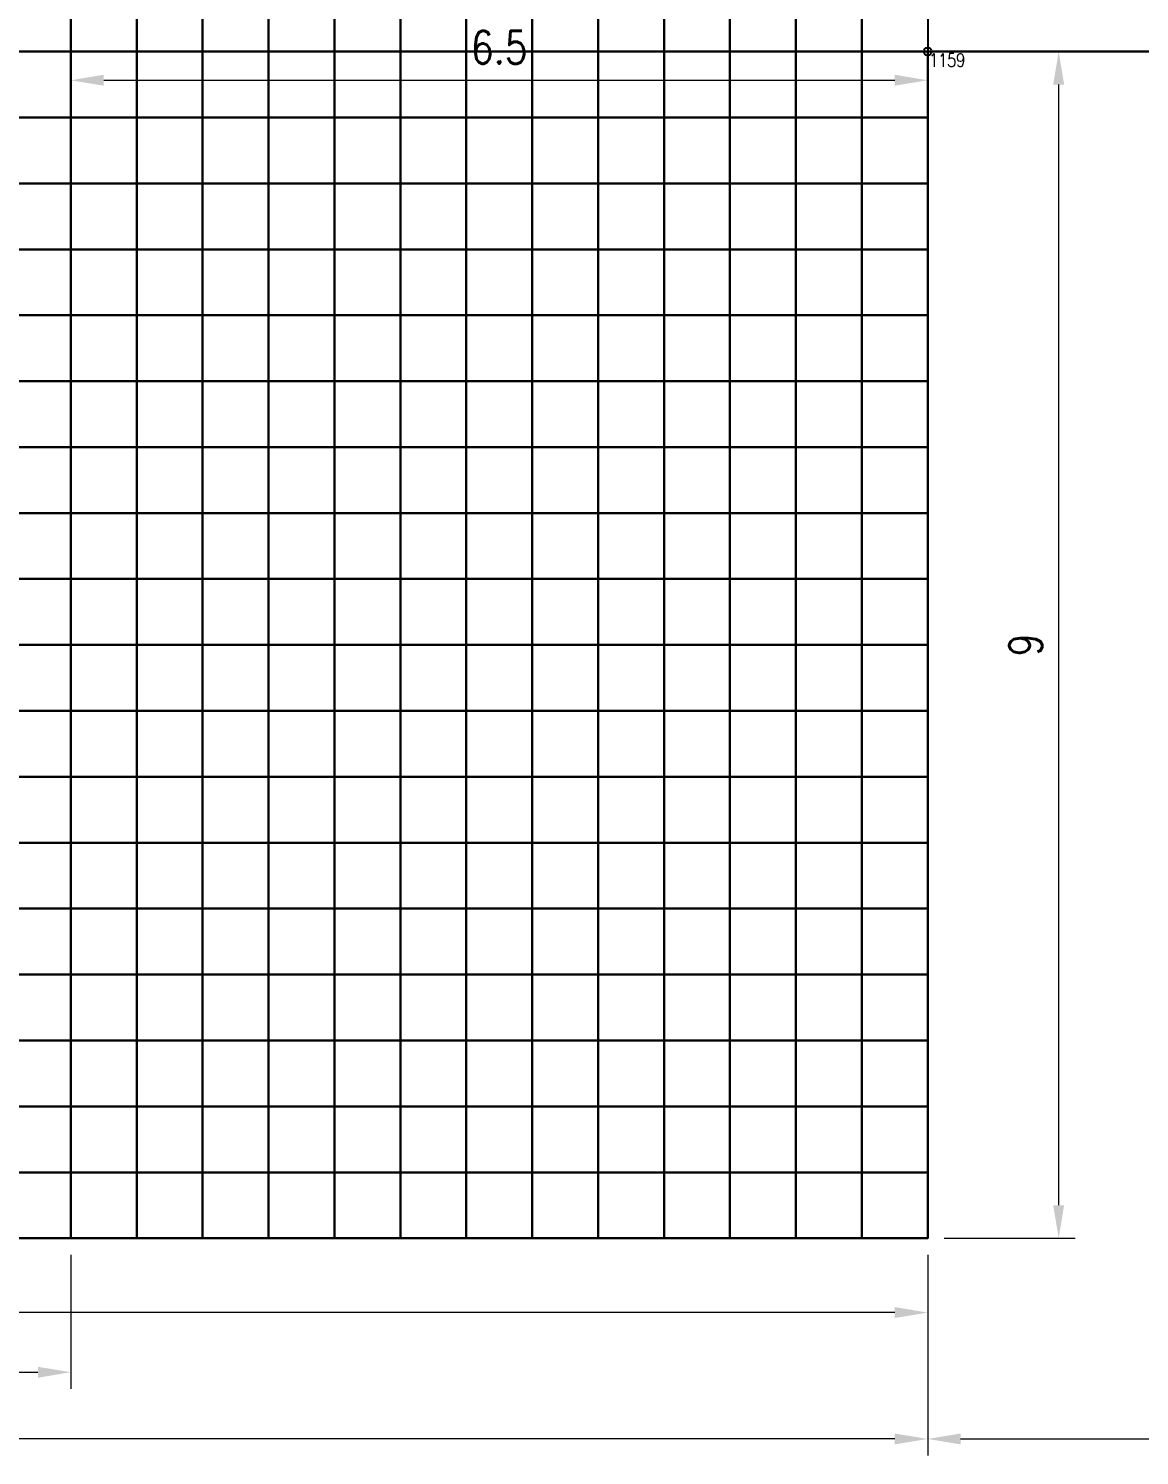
# Model space of a CAD drawing. Header units: millimetres. Extents: x -66 to 79, y -30 to 113.
# Drawn here: x -6.82 to 1.61, y 65 to 75.83 of the extents above; entities that cross this region are included whole.
import ezdxf

# ---------------------------------------------------------------- set-up
doc = ezdxf.new("R2010")
doc.units = ezdxf.units.MM
doc.layers.get('Defpoints').update_dxf_attribs({"color": 181})
for name, color, linetype in [('Main_blokcs', 3, 'Continuous'), ('master_slave_nodes', 11, 'Continuous'), ('Stitch', 10, 'Continuous')]:
    doc.layers.add(name, color=color, linetype=linetype)
doc.styles.add('ROMANS', font='ROMANS.shx', dxfattribs={"width": 0.8})
doc.dimstyles.new('DIM_0.1', dxfattribs={"dimscale": 0.1, "dimtxt": 2.5, "dimasz": 2.5, "dimexe": 1.25, "dimexo": 1.25, "dimgap": 1.25, "dimtad": 1, "dimdec": 3, "dimzin": 11, "dimdsep": 46, "dimtxsty": 'ROMANS', "dimcen": 0, "dimclrd": 1, "dimclre": 1, "dimclrt": 7, "dimadec": 4, "dimazin": 3, "dimtfac": 1, "dimtdec": 3, "dimtofl": 0, "dimtmove": 2, "dimatfit": 3, "dimfxl": 1, "dimfrac": 2, "dimtolj": 1, "dimtzin": 11, "dimlwd": 0, "dimlwe": 0, "dimarcsym": 0})

# ---------------------------------------------------------------- blocks, each defined once
blk = doc.blocks.new('*D1')
at = {"color": 1, "lineweight": 0, "transparency": 16777216}
for p, q in [((-60, 66.526), (-60, 65.004)), ((0, 66.526), (0, 65.004)), ((-0.25, 65.129), (-59.75, 65.129))]:
    blk.add_line(p, q, dxfattribs=at)
at = {"color": 1, "transparency": 16777216}
for points in [[(-59.75, 65.17), (-59.75, 65.087), (-60, 65.129)], [(-0.25, 65.17), (-0.25, 65.087), (0, 65.129)]]:
    blk.add_solid(points, dxfattribs=at)
at = {"layer": 'Defpoints', "color": 0, "transparency": 16777216}
for p in [(-60, 66.651), (0, 66.651), (-60, 65.129)]:
    blk.add_point(p, dxfattribs=at)
at = {"color": 7, "transparency": 16777216, "insert": (-30, 65.379), "char_height": 0.25, "attachment_point": 5, "style": 'ROMANS'}
blk.add_mtext('\\A1;60', dxfattribs=at)
blk = doc.blocks.new('*D2')
at = {"color": 1, "lineweight": 0, "transparency": 16777216}
for p, q in [((0, 66.526), (0, 65.004)), ((60, 66.526), (60, 65.004)), ((0.25, 65.129), (59.75, 65.129))]:
    blk.add_line(p, q, dxfattribs=at)
at = {"color": 1, "transparency": 16777216}
for points in [[(0.25, 65.17), (0.25, 65.087), (0, 65.129)], [(59.75, 65.17), (59.75, 65.087), (60, 65.129)]]:
    blk.add_solid(points, dxfattribs=at)
at = {"layer": 'Defpoints', "color": 0, "transparency": 16777216}
for p in [(0, 66.651), (60, 66.651), (60, 65.129)]:
    blk.add_point(p, dxfattribs=at)
at = {"color": 7, "transparency": 16777216, "insert": (30, 65.379), "char_height": 0.25, "attachment_point": 5, "style": 'ROMANS'}
blk.add_mtext('\\A1;60', dxfattribs=at)
blk = doc.blocks.new('*D5')
at = {"color": 1, "lineweight": 0, "transparency": 16777216}
for p, q in [((-60, 66.526), (-60, 65.51)), ((-6.5, 66.526), (-6.5, 65.51)), ((-59.75, 65.635), (-6.75, 65.635))]:
    blk.add_line(p, q, dxfattribs=at)
at = {"color": 1, "transparency": 16777216}
for points in [[(-59.75, 65.676), (-59.75, 65.593), (-60, 65.635)], [(-6.75, 65.676), (-6.75, 65.593), (-6.5, 65.635)]]:
    blk.add_solid(points, dxfattribs=at)
at = {"layer": 'Defpoints', "color": 0, "transparency": 16777216}
for p in [(-60, 66.651), (-6.5, 66.651), (-6.5, 65.635)]:
    blk.add_point(p, dxfattribs=at)
at = {"color": 7, "transparency": 16777216, "insert": (-33.25, 65.885), "char_height": 0.25, "attachment_point": 5, "style": 'ROMANS'}
blk.add_mtext('\\A1;53.5', dxfattribs=at)
blk = doc.blocks.new('*D12')
at = {"color": 1, "lineweight": 0, "transparency": 16777216}
for p, q in [((-6.5, 76.026), (-6.5, 75.308)), ((0, 76.026), (0, 75.308)), ((-6.25, 75.433), (-0.25, 75.433))]:
    blk.add_line(p, q, dxfattribs=at)
at = {"color": 1, "transparency": 16777216}
for points in [[(-6.25, 75.475), (-6.25, 75.392), (-6.5, 75.433)], [(-0.25, 75.475), (-0.25, 75.392), (0, 75.433)]]:
    blk.add_solid(points, dxfattribs=at)
at = {"layer": 'Defpoints', "color": 0, "transparency": 16777216}
for p in [(-6.5, 76.151), (0, 76.151), (0, 75.433)]:
    blk.add_point(p, dxfattribs=at)
at = {"color": 7, "transparency": 16777216, "insert": (-3.25, 75.683), "char_height": 0.25, "attachment_point": 5, "style": 'ROMANS'}
blk.add_mtext('\\A1;6.5', dxfattribs=at)
blk = doc.blocks.new('*D23')
at = {"color": 1, "lineweight": 0, "transparency": 16777216}
for p, q in [((-30, 66.526), (-30, 65.962)), ((0, 66.526), (0, 65.962)), ((-0.25, 66.087), (-29.75, 66.087))]:
    blk.add_line(p, q, dxfattribs=at)
at = {"color": 1, "transparency": 16777216}
for points in [[(-29.75, 66.129), (-29.75, 66.046), (-30, 66.087)], [(-0.25, 66.129), (-0.25, 66.046), (0, 66.087)]]:
    blk.add_solid(points, dxfattribs=at)
at = {"layer": 'Defpoints', "color": 0, "transparency": 16777216}
for p in [(-30, 66.651), (0, 66.651), (-30, 66.087)]:
    blk.add_point(p, dxfattribs=at)
at = {"color": 7, "transparency": 16777216, "insert": (-15, 66.337), "char_height": 0.25, "attachment_point": 5, "style": 'ROMANS'}
blk.add_mtext('\\A1;30', dxfattribs=at)
blk = doc.blocks.new('*D24')
at = {"color": 1, "lineweight": 0, "transparency": 16777216}
for p, q in [((0.125, 75.651), (1.119, 75.651)), ((0.994, 66.901), (0.994, 75.401)), ((0.125, 66.651), (1.119, 66.651))]:
    blk.add_line(p, q, dxfattribs=at)
at = {"color": 1, "transparency": 16777216}
for points in [[(0.952, 75.401), (1.035, 75.401), (0.994, 75.651)], [(0.952, 66.901), (1.035, 66.901), (0.994, 66.651)]]:
    blk.add_solid(points, dxfattribs=at)
at = {"layer": 'Defpoints', "color": 0, "transparency": 16777216}
for p in [(0, 75.651), (0.994, 75.651), (0, 66.651)]:
    blk.add_point(p, dxfattribs=at)
at = {"color": 7, "transparency": 16777216, "insert": (0.744, 71.151), "char_height": 0.25, "attachment_point": 5, "rotation": 90, "style": 'ROMANS'}
blk.add_mtext('\\A1;9', dxfattribs=at)

msp = doc.modelspace()

# ---------------------------------------------------------------- linework, layer by layer
for points in [[(-6.5, 76.1508), (-6, 76.1508), (-6, 75.6508), (-6.5, 75.6508)], [(-6, 76.1508), (-5.5, 76.1508), (-5.5, 75.6508), (-6, 75.6508)], [(-5.5, 76.1508), (-5, 76.1508), (-5, 75.6508), (-5.5, 75.6508)], [(-5, 76.1508), (-4.5, 76.1508), (-4.5, 75.6508), (-5, 75.6508)], [(-4.5, 76.1508), (-4, 76.1508), (-4, 75.6508), (-4.5, 75.6508)], [(-4, 76.1508), (-3.5, 76.1508), (-3.5, 75.6508), (-4, 75.6508)], [(-3.5, 76.1508), (-3, 76.1508), (-3, 75.6508), (-3.5, 75.6508)], [(-3, 76.1508), (-2.5, 76.1508), (-2.5, 75.6508), (-3, 75.6508)], [(-2.5, 76.1508), (-2, 76.1508), (-2, 75.6508), (-2.5, 75.6508)], [(-2, 76.1508), (-1.5, 76.1508), (-1.5, 75.6508), (-2, 75.6508)], [(-1.5, 76.1508), (-1, 76.1508), (-1, 75.6508), (-1.5, 75.6508)], [(-1, 76.1508), (-0.5, 76.1508), (-0.5, 75.6508), (-1, 75.6508)], [(-0.5, 76.1508), (0, 76.1508), (0, 75.6508), (-0.5, 75.6508)], [(-7, 75.6508), (-6.5, 75.6508), (-6.5, 75.1508), (-7, 75.1508)], [(-6.5, 75.6508), (-6, 75.6508), (-6, 75.1508), (-6.5, 75.1508)], [(-6, 75.6508), (-5.5, 75.6508), (-5.5, 75.1508), (-6, 75.1508)], [(-5.5, 75.6508), (-5, 75.6508), (-5, 75.1508), (-5.5, 75.1508)], [(-5, 75.6508), (-4.5, 75.6508), (-4.5, 75.1508), (-5, 75.1508)], [(-4.5, 75.6508), (-4, 75.6508), (-4, 75.1508), (-4.5, 75.1508)], [(-4, 75.6508), (-3.5, 75.6508), (-3.5, 75.1508), (-4, 75.1508)], [(-3.5, 75.6508), (-3, 75.6508), (-3, 75.1508), (-3.5, 75.1508)], [(-3, 75.6508), (-2.5, 75.6508), (-2.5, 75.1508), (-3, 75.1508)], [(-2.5, 75.6508), (-2, 75.6508), (-2, 75.1508), (-2.5, 75.1508)], [(-2, 75.6508), (-1.5, 75.6508), (-1.5, 75.1508), (-2, 75.1508)], [(-1.5, 75.6508), (-1, 75.6508), (-1, 75.1508), (-1.5, 75.1508)], [(-1, 75.6508), (-0.5, 75.6508), (-0.5, 75.1508), (-1, 75.1508)], [(-0.5, 75.6508), (0, 75.6508), (0, 75.1508), (-0.5, 75.1508)], [(-7, 75.1508), (-6.5, 75.1508), (-6.5, 74.6508), (-7, 74.6508)], [(-6.5, 75.1508), (-6, 75.1508), (-6, 74.6508), (-6.5, 74.6508)], [(-6, 75.1508), (-5.5, 75.1508), (-5.5, 74.6508), (-6, 74.6508)], [(-5.5, 75.1508), (-5, 75.1508), (-5, 74.6508), (-5.5, 74.6508)], [(-5, 75.1508), (-4.5, 75.1508), (-4.5, 74.6508), (-5, 74.6508)], [(-4.5, 75.1508), (-4, 75.1508), (-4, 74.6508), (-4.5, 74.6508)], [(-4, 75.1508), (-3.5, 75.1508), (-3.5, 74.6508), (-4, 74.6508)], [(-3.5, 75.1508), (-3, 75.1508), (-3, 74.6508), (-3.5, 74.6508)], [(-3, 75.1508), (-2.5, 75.1508), (-2.5, 74.6508), (-3, 74.6508)], [(-2.5, 75.1508), (-2, 75.1508), (-2, 74.6508), (-2.5, 74.6508)], [(-2, 75.1508), (-1.5, 75.1508), (-1.5, 74.6508), (-2, 74.6508)], [(-1.5, 75.1508), (-1, 75.1508), (-1, 74.6508), (-1.5, 74.6508)], [(-1, 75.1508), (-0.5, 75.1508), (-0.5, 74.6508), (-1, 74.6508)], [(-0.5, 75.1508), (0, 75.1508), (0, 74.6508), (-0.5, 74.6508)], [(-7, 74.6508), (-6.5, 74.6508), (-6.5, 74.1508), (-7, 74.1508)], [(-6.5, 74.6508), (-6, 74.6508), (-6, 74.1508), (-6.5, 74.1508)], [(-6, 74.6508), (-5.5, 74.6508), (-5.5, 74.1508), (-6, 74.1508)], [(-5.5, 74.6508), (-5, 74.6508), (-5, 74.1508), (-5.5, 74.1508)], [(-5, 74.6508), (-4.5, 74.6508), (-4.5, 74.1508), (-5, 74.1508)], [(-4.5, 74.6508), (-4, 74.6508), (-4, 74.1508), (-4.5, 74.1508)], [(-4, 74.6508), (-3.5, 74.6508), (-3.5, 74.1508), (-4, 74.1508)], [(-3.5, 74.6508), (-3, 74.6508), (-3, 74.1508), (-3.5, 74.1508)], [(-3, 74.6508), (-2.5, 74.6508), (-2.5, 74.1508), (-3, 74.1508)], [(-2.5, 74.6508), (-2, 74.6508), (-2, 74.1508), (-2.5, 74.1508)], [(-2, 74.6508), (-1.5, 74.6508), (-1.5, 74.1508), (-2, 74.1508)], [(-1.5, 74.6508), (-1, 74.6508), (-1, 74.1508), (-1.5, 74.1508)], [(-1, 74.6508), (-0.5, 74.6508), (-0.5, 74.1508), (-1, 74.1508)], [(-0.5, 74.6508), (0, 74.6508), (0, 74.1508), (-0.5, 74.1508)], [(-7, 74.1508), (-6.5, 74.1508), (-6.5, 73.6508), (-7, 73.6508)], [(-6.5, 74.1508), (-6, 74.1508), (-6, 73.6508), (-6.5, 73.6508)], [(-6, 74.1508), (-5.5, 74.1508), (-5.5, 73.6508), (-6, 73.6508)], [(-5.5, 74.1508), (-5, 74.1508), (-5, 73.6508), (-5.5, 73.6508)], [(-5, 74.1508), (-4.5, 74.1508), (-4.5, 73.6508), (-5, 73.6508)], [(-4.5, 74.1508), (-4, 74.1508), (-4, 73.6508), (-4.5, 73.6508)], [(-4, 74.1508), (-3.5, 74.1508), (-3.5, 73.6508), (-4, 73.6508)], [(-3.5, 74.1508), (-3, 74.1508), (-3, 73.6508), (-3.5, 73.6508)], [(-3, 74.1508), (-2.5, 74.1508), (-2.5, 73.6508), (-3, 73.6508)], [(-2.5, 74.1508), (-2, 74.1508), (-2, 73.6508), (-2.5, 73.6508)], [(-2, 74.1508), (-1.5, 74.1508), (-1.5, 73.6508), (-2, 73.6508)], [(-1.5, 74.1508), (-1, 74.1508), (-1, 73.6508), (-1.5, 73.6508)], [(-1, 74.1508), (-0.5, 74.1508), (-0.5, 73.6508), (-1, 73.6508)], [(-0.5, 74.1508), (0, 74.1508), (0, 73.6508), (-0.5, 73.6508)], [(-7, 73.6508), (-6.5, 73.6508), (-6.5, 73.1508), (-7, 73.1508)], [(-6.5, 73.6508), (-6, 73.6508), (-6, 73.1508), (-6.5, 73.1508)], [(-6, 73.6508), (-5.5, 73.6508), (-5.5, 73.1508), (-6, 73.1508)], [(-5.5, 73.6508), (-5, 73.6508), (-5, 73.1508), (-5.5, 73.1508)], [(-5, 73.6508), (-4.5, 73.6508), (-4.5, 73.1508), (-5, 73.1508)], [(-4.5, 73.6508), (-4, 73.6508), (-4, 73.1508), (-4.5, 73.1508)], [(-4, 73.6508), (-3.5, 73.6508), (-3.5, 73.1508), (-4, 73.1508)], [(-3.5, 73.6508), (-3, 73.6508), (-3, 73.1508), (-3.5, 73.1508)], [(-3, 73.6508), (-2.5, 73.6508), (-2.5, 73.1508), (-3, 73.1508)], [(-2.5, 73.6508), (-2, 73.6508), (-2, 73.1508), (-2.5, 73.1508)], [(-2, 73.6508), (-1.5, 73.6508), (-1.5, 73.1508), (-2, 73.1508)], [(-1.5, 73.6508), (-1, 73.6508), (-1, 73.1508), (-1.5, 73.1508)], [(-1, 73.6508), (-0.5, 73.6508), (-0.5, 73.1508), (-1, 73.1508)], [(-0.5, 73.6508), (0, 73.6508), (0, 73.1508), (-0.5, 73.1508)], [(-7, 73.1508), (-6.5, 73.1508), (-6.5, 72.6508), (-7, 72.6508)], [(-6.5, 73.1508), (-6, 73.1508), (-6, 72.6508), (-6.5, 72.6508)], [(-6, 73.1508), (-5.5, 73.1508), (-5.5, 72.6508), (-6, 72.6508)], [(-5.5, 73.1508), (-5, 73.1508), (-5, 72.6508), (-5.5, 72.6508)], [(-5, 73.1508), (-4.5, 73.1508), (-4.5, 72.6508), (-5, 72.6508)], [(-4.5, 73.1508), (-4, 73.1508), (-4, 72.6508), (-4.5, 72.6508)], [(-4, 73.1508), (-3.5, 73.1508), (-3.5, 72.6508), (-4, 72.6508)], [(-3.5, 73.1508), (-3, 73.1508), (-3, 72.6508), (-3.5, 72.6508)], [(-3, 73.1508), (-2.5, 73.1508), (-2.5, 72.6508), (-3, 72.6508)], [(-2.5, 73.1508), (-2, 73.1508), (-2, 72.6508), (-2.5, 72.6508)], [(-2, 73.1508), (-1.5, 73.1508), (-1.5, 72.6508), (-2, 72.6508)], [(-1.5, 73.1508), (-1, 73.1508), (-1, 72.6508), (-1.5, 72.6508)], [(-1, 73.1508), (-0.5, 73.1508), (-0.5, 72.6508), (-1, 72.6508)], [(-0.5, 73.1508), (0, 73.1508), (0, 72.6508), (-0.5, 72.6508)], [(-7, 72.6508), (-6.5, 72.6508), (-6.5, 72.1508), (-7, 72.1508)], [(-6.5, 72.6508), (-6, 72.6508), (-6, 72.1508), (-6.5, 72.1508)], [(-6, 72.6508), (-5.5, 72.6508), (-5.5, 72.1508), (-6, 72.1508)], [(-5.5, 72.6508), (-5, 72.6508), (-5, 72.1508), (-5.5, 72.1508)], [(-5, 72.6508), (-4.5, 72.6508), (-4.5, 72.1508), (-5, 72.1508)], [(-4.5, 72.6508), (-4, 72.6508), (-4, 72.1508), (-4.5, 72.1508)], [(-4, 72.6508), (-3.5, 72.6508), (-3.5, 72.1508), (-4, 72.1508)], [(-3.5, 72.6508), (-3, 72.6508), (-3, 72.1508), (-3.5, 72.1508)], [(-3, 72.6508), (-2.5, 72.6508), (-2.5, 72.1508), (-3, 72.1508)], [(-2.5, 72.6508), (-2, 72.6508), (-2, 72.1508), (-2.5, 72.1508)], [(-2, 72.6508), (-1.5, 72.6508), (-1.5, 72.1508), (-2, 72.1508)], [(-1.5, 72.6508), (-1, 72.6508), (-1, 72.1508), (-1.5, 72.1508)], [(-1, 72.6508), (-0.5, 72.6508), (-0.5, 72.1508), (-1, 72.1508)], [(-0.5, 72.6508), (0, 72.6508), (0, 72.1508), (-0.5, 72.1508)], [(-7, 72.1508), (-6.5, 72.1508), (-6.5, 71.6508), (-7, 71.6508)], [(-6.5, 72.1508), (-6, 72.1508), (-6, 71.6508), (-6.5, 71.6508)], [(-6, 72.1508), (-5.5, 72.1508), (-5.5, 71.6508), (-6, 71.6508)], [(-5.5, 72.1508), (-5, 72.1508), (-5, 71.6508), (-5.5, 71.6508)], [(-5, 72.1508), (-4.5, 72.1508), (-4.5, 71.6508), (-5, 71.6508)], [(-4.5, 72.1508), (-4, 72.1508), (-4, 71.6508), (-4.5, 71.6508)], [(-4, 72.1508), (-3.5, 72.1508), (-3.5, 71.6508), (-4, 71.6508)], [(-3.5, 72.1508), (-3, 72.1508), (-3, 71.6508), (-3.5, 71.6508)], [(-3, 72.1508), (-2.5, 72.1508), (-2.5, 71.6508), (-3, 71.6508)], [(-2.5, 72.1508), (-2, 72.1508), (-2, 71.6508), (-2.5, 71.6508)], [(-2, 72.1508), (-1.5, 72.1508), (-1.5, 71.6508), (-2, 71.6508)], [(-1.5, 72.1508), (-1, 72.1508), (-1, 71.6508), (-1.5, 71.6508)], [(-1, 72.1508), (-0.5, 72.1508), (-0.5, 71.6508), (-1, 71.6508)], [(-0.5, 72.1508), (0, 72.1508), (0, 71.6508), (-0.5, 71.6508)], [(-7, 71.6508), (-6.5, 71.6508), (-6.5, 71.1508), (-7, 71.1508)], [(-6.5, 71.6508), (-6, 71.6508), (-6, 71.1508), (-6.5, 71.1508)], [(-6, 71.6508), (-5.5, 71.6508), (-5.5, 71.1508), (-6, 71.1508)], [(-5.5, 71.6508), (-5, 71.6508), (-5, 71.1508), (-5.5, 71.1508)], [(-5, 71.6508), (-4.5, 71.6508), (-4.5, 71.1508), (-5, 71.1508)], [(-4.5, 71.6508), (-4, 71.6508), (-4, 71.1508), (-4.5, 71.1508)], [(-4, 71.6508), (-3.5, 71.6508), (-3.5, 71.1508), (-4, 71.1508)], [(-3.5, 71.6508), (-3, 71.6508), (-3, 71.1508), (-3.5, 71.1508)], [(-3, 71.6508), (-2.5, 71.6508), (-2.5, 71.1508), (-3, 71.1508)], [(-2.5, 71.6508), (-2, 71.6508), (-2, 71.1508), (-2.5, 71.1508)], [(-2, 71.6508), (-1.5, 71.6508), (-1.5, 71.1508), (-2, 71.1508)], [(-1.5, 71.6508), (-1, 71.6508), (-1, 71.1508), (-1.5, 71.1508)], [(-1, 71.6508), (-0.5, 71.6508), (-0.5, 71.1508), (-1, 71.1508)], [(-0.5, 71.6508), (0, 71.6508), (0, 71.1508), (-0.5, 71.1508)], [(-7, 71.1508), (-6.5, 71.1508), (-6.5, 70.6508), (-7, 70.6508)], [(-6.5, 71.1508), (-6, 71.1508), (-6, 70.6508), (-6.5, 70.6508)], [(-6, 71.1508), (-5.5, 71.1508), (-5.5, 70.6508), (-6, 70.6508)], [(-5.5, 71.1508), (-5, 71.1508), (-5, 70.6508), (-5.5, 70.6508)], [(-5, 71.1508), (-4.5, 71.1508), (-4.5, 70.6508), (-5, 70.6508)], [(-4.5, 71.1508), (-4, 71.1508), (-4, 70.6508), (-4.5, 70.6508)], [(-4, 71.1508), (-3.5, 71.1508), (-3.5, 70.6508), (-4, 70.6508)], [(-3.5, 71.1508), (-3, 71.1508), (-3, 70.6508), (-3.5, 70.6508)], [(-3, 71.1508), (-2.5, 71.1508), (-2.5, 70.6508), (-3, 70.6508)], [(-2.5, 71.1508), (-2, 71.1508), (-2, 70.6508), (-2.5, 70.6508)], [(-2, 71.1508), (-1.5, 71.1508), (-1.5, 70.6508), (-2, 70.6508)], [(-1.5, 71.1508), (-1, 71.1508), (-1, 70.6508), (-1.5, 70.6508)], [(-1, 71.1508), (-0.5, 71.1508), (-0.5, 70.6508), (-1, 70.6508)], [(-0.5, 71.1508), (0, 71.1508), (0, 70.6508), (-0.5, 70.6508)], [(-7, 70.6508), (-6.5, 70.6508), (-6.5, 70.1508), (-7, 70.1508)], [(-6.5, 70.6508), (-6, 70.6508), (-6, 70.1508), (-6.5, 70.1508)], [(-6, 70.6508), (-5.5, 70.6508), (-5.5, 70.1508), (-6, 70.1508)], [(-5.5, 70.6508), (-5, 70.6508), (-5, 70.1508), (-5.5, 70.1508)], [(-5, 70.6508), (-4.5, 70.6508), (-4.5, 70.1508), (-5, 70.1508)], [(-4.5, 70.6508), (-4, 70.6508), (-4, 70.1508), (-4.5, 70.1508)], [(-4, 70.6508), (-3.5, 70.6508), (-3.5, 70.1508), (-4, 70.1508)], [(-3.5, 70.6508), (-3, 70.6508), (-3, 70.1508), (-3.5, 70.1508)], [(-3, 70.6508), (-2.5, 70.6508), (-2.5, 70.1508), (-3, 70.1508)], [(-2.5, 70.6508), (-2, 70.6508), (-2, 70.1508), (-2.5, 70.1508)], [(-2, 70.6508), (-1.5, 70.6508), (-1.5, 70.1508), (-2, 70.1508)], [(-1.5, 70.6508), (-1, 70.6508), (-1, 70.1508), (-1.5, 70.1508)], [(-1, 70.6508), (-0.5, 70.6508), (-0.5, 70.1508), (-1, 70.1508)], [(-0.5, 70.6508), (0, 70.6508), (0, 70.1508), (-0.5, 70.1508)], [(-7, 70.1508), (-6.5, 70.1508), (-6.5, 69.6508), (-7, 69.6508)], [(-6.5, 70.1508), (-6, 70.1508), (-6, 69.6508), (-6.5, 69.6508)], [(-6, 70.1508), (-5.5, 70.1508), (-5.5, 69.6508), (-6, 69.6508)], [(-5.5, 70.1508), (-5, 70.1508), (-5, 69.6508), (-5.5, 69.6508)], [(-5, 70.1508), (-4.5, 70.1508), (-4.5, 69.6508), (-5, 69.6508)], [(-4.5, 70.1508), (-4, 70.1508), (-4, 69.6508), (-4.5, 69.6508)], [(-4, 70.1508), (-3.5, 70.1508), (-3.5, 69.6508), (-4, 69.6508)], [(-3.5, 70.1508), (-3, 70.1508), (-3, 69.6508), (-3.5, 69.6508)], [(-3, 70.1508), (-2.5, 70.1508), (-2.5, 69.6508), (-3, 69.6508)], [(-2.5, 70.1508), (-2, 70.1508), (-2, 69.6508), (-2.5, 69.6508)], [(-2, 70.1508), (-1.5, 70.1508), (-1.5, 69.6508), (-2, 69.6508)], [(-1.5, 70.1508), (-1, 70.1508), (-1, 69.6508), (-1.5, 69.6508)], [(-1, 70.1508), (-0.5, 70.1508), (-0.5, 69.6508), (-1, 69.6508)], [(-0.5, 70.1508), (0, 70.1508), (0, 69.6508), (-0.5, 69.6508)], [(-7, 69.6508), (-6.5, 69.6508), (-6.5, 69.1508), (-7, 69.1508)], [(-6.5, 69.6508), (-6, 69.6508), (-6, 69.1508), (-6.5, 69.1508)], [(-6, 69.6508), (-5.5, 69.6508), (-5.5, 69.1508), (-6, 69.1508)], [(-5.5, 69.6508), (-5, 69.6508), (-5, 69.1508), (-5.5, 69.1508)], [(-5, 69.6508), (-4.5, 69.6508), (-4.5, 69.1508), (-5, 69.1508)], [(-4.5, 69.6508), (-4, 69.6508), (-4, 69.1508), (-4.5, 69.1508)], [(-4, 69.6508), (-3.5, 69.6508), (-3.5, 69.1508), (-4, 69.1508)], [(-3.5, 69.6508), (-3, 69.6508), (-3, 69.1508), (-3.5, 69.1508)], [(-3, 69.6508), (-2.5, 69.6508), (-2.5, 69.1508), (-3, 69.1508)], [(-2.5, 69.6508), (-2, 69.6508), (-2, 69.1508), (-2.5, 69.1508)], [(-2, 69.6508), (-1.5, 69.6508), (-1.5, 69.1508), (-2, 69.1508)], [(-1.5, 69.6508), (-1, 69.6508), (-1, 69.1508), (-1.5, 69.1508)], [(-1, 69.6508), (-0.5, 69.6508), (-0.5, 69.1508), (-1, 69.1508)], [(-0.5, 69.6508), (0, 69.6508), (0, 69.1508), (-0.5, 69.1508)], [(-7, 69.1508), (-6.5, 69.1508), (-6.5, 68.6508), (-7, 68.6508)], [(-6.5, 69.1508), (-6, 69.1508), (-6, 68.6508), (-6.5, 68.6508)], [(-6, 69.1508), (-5.5, 69.1508), (-5.5, 68.6508), (-6, 68.6508)], [(-5.5, 69.1508), (-5, 69.1508), (-5, 68.6508), (-5.5, 68.6508)], [(-5, 69.1508), (-4.5, 69.1508), (-4.5, 68.6508), (-5, 68.6508)], [(-4.5, 69.1508), (-4, 69.1508), (-4, 68.6508), (-4.5, 68.6508)], [(-4, 69.1508), (-3.5, 69.1508), (-3.5, 68.6508), (-4, 68.6508)], [(-3.5, 69.1508), (-3, 69.1508), (-3, 68.6508), (-3.5, 68.6508)], [(-3, 69.1508), (-2.5, 69.1508), (-2.5, 68.6508), (-3, 68.6508)], [(-2.5, 69.1508), (-2, 69.1508), (-2, 68.6508), (-2.5, 68.6508)], [(-2, 69.1508), (-1.5, 69.1508), (-1.5, 68.6508), (-2, 68.6508)], [(-1.5, 69.1508), (-1, 69.1508), (-1, 68.6508), (-1.5, 68.6508)], [(-1, 69.1508), (-0.5, 69.1508), (-0.5, 68.6508), (-1, 68.6508)], [(-0.5, 69.1508), (0, 69.1508), (0, 68.6508), (-0.5, 68.6508)], [(-7, 68.6508), (-6.5, 68.6508), (-6.5, 68.1508), (-7, 68.1508)], [(-6.5, 68.6508), (-6, 68.6508), (-6, 68.1508), (-6.5, 68.1508)], [(-6, 68.6508), (-5.5, 68.6508), (-5.5, 68.1508), (-6, 68.1508)], [(-5.5, 68.6508), (-5, 68.6508), (-5, 68.1508), (-5.5, 68.1508)], [(-5, 68.6508), (-4.5, 68.6508), (-4.5, 68.1508), (-5, 68.1508)], [(-4.5, 68.6508), (-4, 68.6508), (-4, 68.1508), (-4.5, 68.1508)], [(-4, 68.6508), (-3.5, 68.6508), (-3.5, 68.1508), (-4, 68.1508)], [(-3.5, 68.6508), (-3, 68.6508), (-3, 68.1508), (-3.5, 68.1508)], [(-3, 68.6508), (-2.5, 68.6508), (-2.5, 68.1508), (-3, 68.1508)], [(-2.5, 68.6508), (-2, 68.6508), (-2, 68.1508), (-2.5, 68.1508)], [(-2, 68.6508), (-1.5, 68.6508), (-1.5, 68.1508), (-2, 68.1508)], [(-1.5, 68.6508), (-1, 68.6508), (-1, 68.1508), (-1.5, 68.1508)], [(-1, 68.6508), (-0.5, 68.6508), (-0.5, 68.1508), (-1, 68.1508)], [(-0.5, 68.6508), (0, 68.6508), (0, 68.1508), (-0.5, 68.1508)], [(-7, 68.1508), (-6.5, 68.1508), (-6.5, 67.6508), (-7, 67.6508)], [(-6.5, 68.1508), (-6, 68.1508), (-6, 67.6508), (-6.5, 67.6508)], [(-6, 68.1508), (-5.5, 68.1508), (-5.5, 67.6508), (-6, 67.6508)], [(-5.5, 68.1508), (-5, 68.1508), (-5, 67.6508), (-5.5, 67.6508)], [(-5, 68.1508), (-4.5, 68.1508), (-4.5, 67.6508), (-5, 67.6508)], [(-4.5, 68.1508), (-4, 68.1508), (-4, 67.6508), (-4.5, 67.6508)], [(-4, 68.1508), (-3.5, 68.1508), (-3.5, 67.6508), (-4, 67.6508)], [(-3.5, 68.1508), (-3, 68.1508), (-3, 67.6508), (-3.5, 67.6508)], [(-3, 68.1508), (-2.5, 68.1508), (-2.5, 67.6508), (-3, 67.6508)], [(-2.5, 68.1508), (-2, 68.1508), (-2, 67.6508), (-2.5, 67.6508)], [(-2, 68.1508), (-1.5, 68.1508), (-1.5, 67.6508), (-2, 67.6508)], [(-1.5, 68.1508), (-1, 68.1508), (-1, 67.6508), (-1.5, 67.6508)], [(-1, 68.1508), (-0.5, 68.1508), (-0.5, 67.6508), (-1, 67.6508)], [(-0.5, 68.1508), (0, 68.1508), (0, 67.6508), (-0.5, 67.6508)], [(-7, 67.6508), (-6.5, 67.6508), (-6.5, 67.1508), (-7, 67.1508)], [(-6.5, 67.6508), (-6, 67.6508), (-6, 67.1508), (-6.5, 67.1508)], [(-6, 67.6508), (-5.5, 67.6508), (-5.5, 67.1508), (-6, 67.1508)], [(-5.5, 67.6508), (-5, 67.6508), (-5, 67.1508), (-5.5, 67.1508)], [(-5, 67.6508), (-4.5, 67.6508), (-4.5, 67.1508), (-5, 67.1508)], [(-4.5, 67.6508), (-4, 67.6508), (-4, 67.1508), (-4.5, 67.1508)], [(-4, 67.6508), (-3.5, 67.6508), (-3.5, 67.1508), (-4, 67.1508)], [(-3.5, 67.6508), (-3, 67.6508), (-3, 67.1508), (-3.5, 67.1508)], [(-3, 67.6508), (-2.5, 67.6508), (-2.5, 67.1508), (-3, 67.1508)], [(-2.5, 67.6508), (-2, 67.6508), (-2, 67.1508), (-2.5, 67.1508)], [(-2, 67.6508), (-1.5, 67.6508), (-1.5, 67.1508), (-2, 67.1508)], [(-1.5, 67.6508), (-1, 67.6508), (-1, 67.1508), (-1.5, 67.1508)], [(-1, 67.6508), (-0.5, 67.6508), (-0.5, 67.1508), (-1, 67.1508)], [(-0.5, 67.6508), (0, 67.6508), (0, 67.1508), (-0.5, 67.1508)], [(-7, 67.1508), (-6.5, 67.1508), (-6.5, 66.6508), (-7, 66.6508)], [(-6.5, 67.1508), (-6, 67.1508), (-6, 66.6508), (-6.5, 66.6508)], [(-6, 67.1508), (-5.5, 67.1508), (-5.5, 66.6508), (-6, 66.6508)], [(-5.5, 67.1508), (-5, 67.1508), (-5, 66.6508), (-5.5, 66.6508)], [(-5, 67.1508), (-4.5, 67.1508), (-4.5, 66.6508), (-5, 66.6508)], [(-4.5, 67.1508), (-4, 67.1508), (-4, 66.6508), (-4.5, 66.6508)], [(-4, 67.1508), (-3.5, 67.1508), (-3.5, 66.6508), (-4, 66.6508)], [(-3.5, 67.1508), (-3, 67.1508), (-3, 66.6508), (-3.5, 66.6508)], [(-3, 67.1508), (-2.5, 67.1508), (-2.5, 66.6508), (-3, 66.6508)], [(-2.5, 67.1508), (-2, 67.1508), (-2, 66.6508), (-2.5, 66.6508)], [(-2, 67.1508), (-1.5, 67.1508), (-1.5, 66.6508), (-2, 66.6508)], [(-1.5, 67.1508), (-1, 67.1508), (-1, 66.6508), (-1.5, 66.6508)], [(-1, 67.1508), (-0.5, 67.1508), (-0.5, 66.6508), (-1, 66.6508)], [(-0.5, 67.1508), (0, 67.1508), (0, 66.6508), (-0.5, 66.6508)]]:
    msp.add_lwpolyline(points, close=True)
msp.add_lwpolyline([(-62.6015, 75.6508), (2.8181, 75.6508)])
at = {"layer": 'Defpoints'}
msp.add_lwpolyline([(9.9041, 75.6508), (-66.3654, 75.6508)], dxfattribs=at)
at = {"layer": 'Main_blokcs'}
msp.add_lwpolyline([(-30, 66.6508), (0, 66.6508), (0, 75.6508), (-30, 75.6508)], close=True, dxfattribs=at)
msp.add_lwpolyline([(-30, 66.6508), (0, 66.6508), (0, 75.6508), (-30, 75.6508)], close=True, dxfattribs=at)
at = {"layer": 'master_slave_nodes'}
msp.add_circle((0, 75.6508), 0.0296, dxfattribs=at)
at = {"layer": 'Stitch'}
msp.add_lwpolyline([(-7, 76.1508), (-6.5, 76.1508), (-6.5, 75.6508), (-7, 75.6508)], close=True, dxfattribs=at)

# ---------------------------------------------------------------- texts
at = {"layer": 'master_slave_nodes', "insert": (0.1475, 75.5862), "char_height": 0.1, "attachment_point": 5, "style": 'ROMANS'}
msp.add_mtext('\\A1;1159', dxfattribs=at)

# ---------------------------------------------------------------- dimensions: what is measured, and where the dimension line sits
for base, p1, p2, picture, middle in [((0, 75.4332), (-6.5, 76.1508), (0, 76.1508), '*D12', (-3.25, 75.6832)), ((-60, 65.1286), (0, 66.6508), (-60, 66.6508), '*D1', (-30, 65.3786)), ((-6.5, 65.6345), (-60, 66.6508), (-6.5, 66.6508), '*D5', (-33.25, 65.8845)), ((-30, 66.0873), (0, 66.6508), (-30, 66.6508), '*D23', (-15, 66.3373))]:
    dim = msp.add_linear_dim(base=base, p1=p1, p2=p2, dimstyle='DIM_0.1')
    dim.commit()
    dim.dimension.update_dxf_attribs({"geometry": picture, "text_midpoint": middle})
for base, p2, angle, picture, middle in [((0.9937, 75.6508), (0, 75.6508), 90, '*D24', (0.7437, 71.1508)), ((60, 65.1286), (60, 66.6508), 180, '*D2', (30, 65.3786))]:
    dim = msp.add_linear_dim(base=base, p1=(0, 66.6508), p2=p2, angle=angle, dimstyle='DIM_0.1')
    dim.commit()
    dim.dimension.update_dxf_attribs({"geometry": picture, "text_midpoint": middle})

doc.saveas('drawing.dxf')
